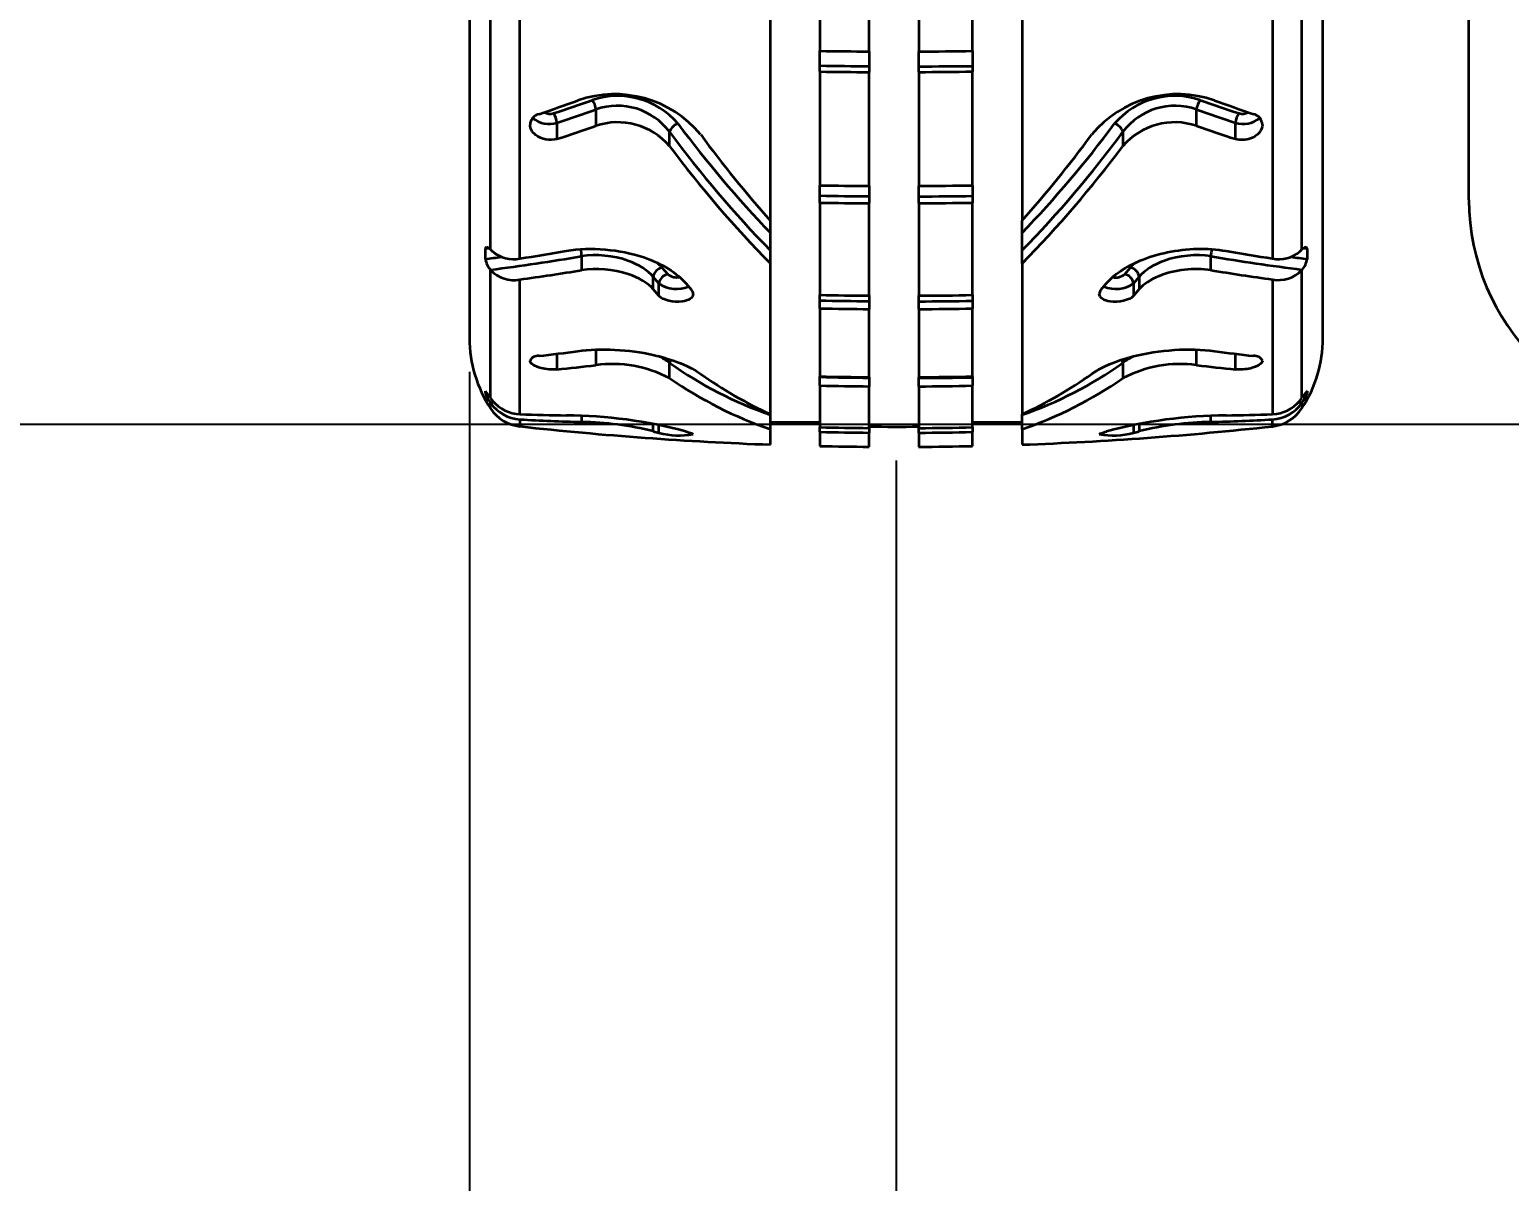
# Model space of a CAD drawing. Header units: millimetres. Extents: x 3171 to 3496, y 686 to 979.
# Drawn here: x 3204.25 to 3237.19, y 753.7 to 779.35 of the extents above; entities that cross this region are included whole.
import ezdxf

# ---------------------------------------------------------------- set-up
doc = ezdxf.new("R2010")
doc.units = ezdxf.units.MM
doc.header["$LTSCALE"] = 0.5
for name, color, linetype, lineweight in [('尺寸线', 3, 'Continuous', 13), ('波浪线', 3, 'Continuous', 18), ('粗实线', 7, 'Continuous', 35)]:
    doc.layers.add(name, color=color, linetype=linetype, lineweight=lineweight)
doc.styles.add('数字和字母', font='romans.shx')
doc.dimstyles.new('轮趣标注1比1', dxfattribs={"dimscale": 1.5, "dimtxt": 2.5, "dimasz": 2.5, "dimexe": 1.25, "dimexo": 0.5, "dimtad": 1, "dimdec": 1, "dimdsep": 46, "dimtxsty": '数字和字母', "dimcen": 2.5, "dimadec": 0, "dimazin": 2, "dimtfac": 1, "dimtmove": 0, "dimatfit": 3, "dimfxl": 1, "dimtolj": 1, "dimarcsym": 0})

# ---------------------------------------------------------------- blocks, each defined once
blk = doc.blocks.new('*D50')
at = {"layer": 'Defpoints', "color": 0}
for p in [(3246.29, 914.557), (3197.809, 770.557), (3241.29, 770.557)]:
    blk.add_point(p, dxfattribs=at)
at = {"layer": '波浪线', "color": 0, "lineweight": -2}
for p, q in [((3245.54, 914.557), (3195.934, 914.557)), ((3197.809, 910.807), (3197.809, 774.307)), ((3240.54, 770.557), (3195.934, 770.557))]:
    blk.add_line(p, q, dxfattribs=at)
at = {"layer": '波浪线', "color": 0}
for points in [[(3198.434, 910.807), (3197.184, 910.807), (3197.809, 914.557)], [(3197.184, 774.307), (3198.434, 774.307), (3197.809, 770.557)]]:
    blk.add_solid(points, dxfattribs=at)
at = {"layer": '波浪线', "color": 0, "insert": (3194.996, 842.557), "char_height": 3.75, "attachment_point": 5, "rotation": 90, "style": '数字和字母'}
blk.add_mtext('\\A1;144', dxfattribs=at)
blk = doc.blocks.new('*D64')
at = {"layer": 'Defpoints', "color": 0}
for p in [(3223.54, 770.505), (3349.04, 770.505), (3349.04, 733.523)]:
    blk.add_point(p, dxfattribs=at)
at = {"layer": '尺寸线', "color": 0, "lineweight": -2}
for p, q in [((3223.54, 769.755), (3223.54, 731.648)), ((3349.04, 769.755), (3349.04, 731.648)), ((3227.29, 733.523), (3345.29, 733.523))]:
    blk.add_line(p, q, dxfattribs=at)
at = {"layer": '尺寸线', "color": 0}
for points in [[(3227.29, 734.148), (3227.29, 732.898), (3223.54, 733.523)], [(3345.29, 732.898), (3345.29, 734.148), (3349.04, 733.523)]]:
    blk.add_solid(points, dxfattribs=at)
at = {"layer": '尺寸线', "color": 0, "insert": (3286.29, 736.335), "char_height": 3.75, "attachment_point": 5, "style": '数字和字母'}
blk.add_mtext('\\A1;125.5', dxfattribs=at)
blk = doc.blocks.new('*D65')
at = {"layer": 'Defpoints', "color": 0}
for p in [(3358.54, 776.64), (3214.04, 772.48), (3358.54, 724.673)]:
    blk.add_point(p, dxfattribs=at)
at = {"layer": '尺寸线', "color": 0, "lineweight": -2}
for p, q in [((3358.54, 775.89), (3358.54, 722.798)), ((3214.04, 771.73), (3214.04, 722.798)), ((3217.79, 724.673), (3354.79, 724.673))]:
    blk.add_line(p, q, dxfattribs=at)
at = {"layer": '尺寸线', "color": 0}
for points in [[(3217.79, 725.298), (3217.79, 724.048), (3214.04, 724.673)], [(3354.79, 724.048), (3354.79, 725.298), (3358.54, 724.673)]]:
    blk.add_solid(points, dxfattribs=at)
at = {"layer": '尺寸线', "color": 0, "insert": (3286.29, 727.486), "char_height": 3.75, "attachment_point": 5, "style": '数字和字母'}
blk.add_mtext('\\A1;144.5', dxfattribs=at)

msp = doc.modelspace()

# ---------------------------------------------------------------- linework, layer by layer
at = {"layer": '粗实线'}
for p, q in [((3236.29, 775.557), (3236.29, 904.557)), ((3233.04, 772.48), (3233.04, 815.63)), ((3214.04, 813.371), (3214.04, 772.48)), ((3221.84, 781.806), (3221.84, 778.872)), ((3222.94, 778.861), (3222.94, 781.798)), ((3224.04, 781.798), (3224.04, 778.861)), ((3225.24, 778.872), (3225.24, 781.806)), ((3220.74, 775.093), (3220.74, 781.271)), ((3226.34, 781.271), (3226.34, 775.093)), ((3214.511, 774.448), (3214.511, 780.422)), ((3215.164, 774.25), (3215.164, 780.403)), ((3231.916, 780.403), (3231.916, 774.25)), ((3232.569, 774.448), (3232.569, 780.423)), ((3221.84, 778.545), (3221.84, 778.872)), ((3222.94, 778.861), (3222.94, 778.532)), ((3224.04, 778.529), (3224.04, 778.861)), ((3225.24, 778.872), (3225.24, 778.538)), ((3221.84, 778.412), (3221.84, 778.545)), ((3221.84, 778.412), (3221.84, 775.879)), ((3222.94, 778.532), (3222.94, 778.402)), ((3224.04, 778.401), (3224.04, 778.529)), ((3225.24, 778.538), (3225.24, 778.412)), ((3225.24, 775.879), (3225.24, 778.412)), ((3222.94, 775.867), (3222.94, 778.402)), ((3224.04, 778.401), (3224.04, 775.866)), ((3216.854, 777.568), (3216.854, 777.203)), ((3230.226, 777.203), (3230.226, 777.568)), ((3215.988, 777.271), (3215.988, 776.911)), ((3231.092, 776.911), (3231.092, 777.271)), ((3218.494, 776.756), (3218.494, 777.07)), ((3228.586, 777.07), (3228.586, 776.756)), ((3221.84, 775.652), (3221.84, 775.879)), ((3222.94, 775.867), (3222.94, 775.636)), ((3224.04, 775.633), (3224.04, 775.866)), ((3225.24, 775.879), (3225.24, 775.643)), ((3221.84, 775.494), (3221.84, 775.652)), ((3221.84, 775.494), (3221.84, 773.439)), ((3222.94, 775.636), (3222.94, 775.481)), ((3222.94, 773.425), (3222.94, 775.481)), ((3224.04, 775.481), (3224.04, 775.633)), ((3224.04, 775.481), (3224.04, 773.424)), ((3225.24, 775.643), (3225.24, 775.494)), ((3225.24, 773.439), (3225.24, 775.494)), ((3220.74, 774.819), (3220.74, 775.093)), ((3220.74, 774.428), (3220.74, 774.819)), ((3226.34, 774.819), (3226.34, 775.093)), ((3226.34, 774.428), (3226.34, 774.819)), ((3214.477, 774.476), (3214.394, 774.465)), ((3214.394, 774.239), (3214.394, 774.465)), ((3232.686, 774.465), (3232.602, 774.476)), ((3232.686, 774.465), (3232.686, 774.239)), ((3214.511, 774.448), (3214.556, 774.407)), ((3216.536, 774.3), (3216.536, 773.991)), ((3220.74, 774.139), (3220.74, 774.428)), ((3220.74, 770.782), (3220.74, 774.139)), ((3226.34, 774.139), (3226.34, 774.428)), ((3226.34, 774.139), (3226.34, 770.782)), ((3230.543, 773.991), (3230.543, 774.3)), ((3232.524, 774.407), (3232.569, 774.448)), ((3214.511, 771.142), (3214.511, 773.994)), ((3218.258, 773.694), (3218.131, 773.841)), ((3218.131, 773.567), (3218.131, 773.841)), ((3218.326, 774.047), (3218.453, 773.901)), ((3228.627, 773.901), (3228.754, 774.047)), ((3228.949, 773.841), (3228.822, 773.694)), ((3228.949, 773.841), (3228.949, 773.567)), ((3232.569, 771.142), (3232.569, 773.995)), ((3215.164, 770.786), (3215.164, 773.782)), ((3218.258, 773.421), (3218.131, 773.567)), ((3218.258, 773.421), (3218.258, 773.694)), ((3218.856, 773.699), (3218.983, 773.55)), ((3228.097, 773.55), (3228.224, 773.699)), ((3228.822, 773.694), (3228.822, 773.421)), ((3228.949, 773.567), (3228.822, 773.421)), ((3231.916, 773.782), (3231.916, 770.786)), ((3221.84, 773.318), (3221.84, 773.439)), ((3221.84, 773.139), (3221.84, 773.318)), ((3222.94, 773.425), (3222.94, 773.3)), ((3222.94, 773.3), (3222.94, 773.125)), ((3224.04, 773.296), (3224.04, 773.424)), ((3224.04, 773.124), (3224.04, 773.296)), ((3225.24, 773.439), (3225.24, 773.308)), ((3225.24, 773.308), (3225.24, 773.139)), ((3221.84, 773.139), (3221.84, 771.625)), ((3222.94, 771.609), (3222.94, 773.125)), ((3224.04, 773.124), (3224.04, 771.609)), ((3225.24, 771.625), (3225.24, 773.139)), ((3216.854, 772.225), (3216.854, 771.877)), ((3230.226, 771.877), (3230.226, 772.225)), ((3215.988, 772.129), (3215.988, 771.78)), ((3218.494, 771.583), (3218.494, 771.926)), ((3228.586, 771.926), (3228.586, 771.583)), ((3231.092, 771.78), (3231.092, 772.129)), ((3221.84, 771.614), (3221.84, 771.625)), ((3221.84, 771.42), (3221.84, 771.614)), ((3222.94, 771.609), (3222.94, 771.595)), ((3222.94, 771.595), (3222.94, 771.404)), ((3224.04, 771.59), (3224.04, 771.609)), ((3224.04, 771.404), (3224.04, 771.59)), ((3225.24, 771.625), (3225.24, 771.603)), ((3225.24, 771.603), (3225.24, 771.42)), ((3214.394, 771.296), (3214.395, 771.298)), ((3214.394, 771.244), (3214.394, 771.296)), ((3214.399, 771.296), (3214.394, 771.296)), ((3214.394, 771.244), (3214.442, 771.24)), ((3221.84, 771.42), (3221.84, 770.493)), ((3222.94, 770.476), (3222.94, 771.404)), ((3224.04, 771.404), (3224.04, 770.476)), ((3225.24, 770.493), (3225.24, 771.42)), ((3232.638, 771.24), (3232.686, 771.244)), ((3232.686, 771.296), (3232.681, 771.296)), ((3232.684, 771.298), (3232.686, 771.296)), ((3232.686, 771.296), (3232.686, 771.244)), ((3214.598, 771.037), (3214.509, 771.043)), ((3214.511, 770.912), (3214.511, 771.035)), ((3232.571, 771.043), (3232.481, 771.037)), ((3232.569, 771.039), (3232.569, 770.916)), ((3215.164, 770.667), (3215.164, 770.513)), ((3216.536, 770.746), (3216.536, 770.61)), ((3218.131, 770.405), (3218.131, 770.571)), ((3218.258, 770.366), (3218.258, 770.547)), ((3220.74, 770.767), (3220.74, 770.782)), ((3220.74, 770.451), (3220.74, 770.767)), ((3226.34, 770.767), (3226.34, 770.782)), ((3226.34, 770.451), (3226.34, 770.767)), ((3228.822, 770.547), (3228.822, 770.366)), ((3228.949, 770.571), (3228.949, 770.405)), ((3230.543, 770.61), (3230.543, 770.746)), ((3231.916, 770.513), (3231.916, 770.667)), ((3220.74, 770.106), (3220.74, 770.451)), ((3221.84, 770.388), (3221.84, 770.493)), ((3221.84, 770.388), (3221.84, 770.076)), ((3222.94, 770.476), (3222.94, 770.372)), ((3222.94, 770.06), (3222.94, 770.372)), ((3224.04, 770.371), (3224.04, 770.476)), ((3224.04, 770.371), (3224.04, 770.059)), ((3225.24, 770.493), (3225.24, 770.388)), ((3225.24, 770.076), (3225.24, 770.388)), ((3226.34, 770.451), (3226.34, 770.106))]:
    msp.add_line(p, q, dxfattribs=at)
for centre, radius, start, end in [((3223.54, 898.33), 119.47, 269.18475, 269.71231), ((3223.54, 898.332), 119.472, 270.23974, 270.81525), ((3223.799, 897.673), 119.144, 269.05786, 269.58688), ((3223.54, 897.87), 119.47, 269.18475, 269.71231), ((3223.799, 897.695), 119.167, 270.11568, 270.69266), ((3223.54, 897.873), 119.472, 270.23974, 270.81525), ((3201.543, 818.954), 43.799, 288.7037, 289.9041), ((3202.319, 818.822), 43.514, 288.1972, 289.3986), ((3217.272, 775.422), 2.487, 39.671, 109.1852), ((3217.34, 776.113), 1.759, 40.419, 108.8471), ((3216.412, 777.516), 0.446, 6.7021, 36.0394), ((3229.808, 775.422), 2.487, 70.8122, 140.3316), ((3229.74, 776.113), 1.759, 71.1529, 139.581), ((3230.668, 777.516), 0.446, 143.9606, 173.2979), ((3244.76, 818.822), 43.514, 250.6014, 251.8028), ((3245.537, 818.954), 43.799, 250.0959, 251.2963), ((3215.653, 777.211), 0.265, 104.0808, 176.466), ((3215.833, 777.737), 0.264, 240.5774, 286.6564), ((3215.557, 777.231), 0.433, 5.3495, 35.8033), ((3202.287, 818.649), 43.588, 288.3208, 289.5243), ((3217.334, 776.2), 1.45, 36.8708, 109.3117), ((3229.746, 776.2), 1.45, 70.6883, 143.1292), ((3244.793, 818.649), 43.588, 250.4757, 251.6792), ((3231.523, 777.231), 0.433, 144.1967, 174.6505), ((3231.247, 777.737), 0.264, 253.3436, 299.4226), ((3231.427, 777.211), 0.265, 3.5391, 75.9147), ((3215.82, 777.843), 0.597, 231.3206, 286.4055), ((3202.349, 818.787), 44.04, 288.0405, 289.2295), ((3217.342, 775.765), 1.519, 40.7164, 108.7477), ((3218.764, 776.983), 0.284, 107.2592, 162.2397), ((3239.368, 792.671), 25.801, 216.6933, 223.7814), ((3207.712, 792.671), 25.801, 316.2186, 323.3067), ((3228.316, 776.983), 0.284, 17.7603, 72.7408), ((3229.737, 775.765), 1.519, 71.2502, 139.2857), ((3244.73, 818.787), 44.04, 250.7705, 251.9595), ((3231.26, 777.843), 0.597, 253.5948, 308.6777), ((3239.073, 792.295), 25.599, 216.4968, 224.2635), ((3241.282, 793.325), 27.466, 216.4427, 221.5923), ((3208.007, 792.295), 25.599, 315.7365, 323.5032), ((3205.768, 793.35), 27.505, 318.4114, 323.5536), ((3239.01, 792.098), 25.619, 216.7888, 224.5073), ((3208.07, 792.098), 25.619, 315.4927, 323.2111), ((3223.54, 876.118), 100.253, 269.02843, 269.65714), ((3223.54, 876.119), 100.254, 270.28571, 270.97157), ((3223.799, 875.614), 99.982, 268.87722, 269.50766), ((3223.54, 875.732), 100.253, 269.02843, 269.65714), ((3223.799, 875.628), 99.995, 270.13787, 270.82548), ((3223.54, 875.733), 100.254, 270.28571, 270.97157), ((3241.29, 775.557), 5, 180, 270), ((3214.425, 774.473), 0.0322, 107.4408, 193.8001), ((3214.387, 774.345), 0.161, 39.6324, 79.7141), ((3232.693, 774.345), 0.161, 100.3413, 140.3485), ((3232.654, 774.473), 0.0322, 346.1772, 72.701), ((3208.236, 823.768), 49.91, 277.0877, 277.5055), ((3214.837, 774.301), 0.447, 187.9221, 222.235), ((3208.165, 823.997), 50.397, 277.2314, 279.5618), ((3215.024, 774.961), 0.725, 229.8814, 281.1646), ((3207.412, 824.7), 51.042, 278.7356, 279.9122), ((3216.051, 774.307), 0.486, 359.2427, 18.1085), ((3217.619, 773.433), 0.936, 40.9754, 50.9415), ((3229.461, 773.433), 0.937, 129.0409, 139.0234), ((3231.029, 774.307), 0.486, 161.9062, 180.7571), ((3238.915, 823.998), 50.397, 260.4382, 262.7653), ((3239.668, 824.7), 51.042, 260.0878, 261.2644), ((3232.056, 774.961), 0.725, 258.8205, 310.1335), ((3238.844, 823.768), 49.91, 262.4947, 262.9123), ((3232.243, 774.301), 0.447, 317.7676, 352.0754), ((3215.032, 774.486), 0.716, 223.3761, 280.6311), ((3208.216, 824.209), 50.902, 277.8446, 279.4072), ((3218.37, 773.81), 0.241, 100.5484, 172.4954), ((3218.496, 773.665), 0.24, 100.4784, 172.9969), ((3218.652, 774.144), 0.314, 230.6577, 282.4215), ((3228.428, 774.144), 0.315, 257.5596, 309.3401), ((3228.584, 773.665), 0.24, 7.0031, 79.5216), ((3228.71, 773.81), 0.241, 7.5046, 79.4516), ((3238.863, 824.209), 50.902, 260.5928, 262.1554), ((3232.048, 774.487), 0.716, 259.3767, 316.6161), ((3218.647, 774.262), 0.688, 235.5921, 293.0287), ((3218.883, 773.456), 0.137, 2.4291, 43.4291), ((3228.196, 773.456), 0.137, 136.5694, 177.575), ((3228.433, 774.262), 0.688, 246.9713, 304.4079), ((3223.54, 862.106), 88.683, 268.90164, 269.61238), ((3223.799, 861.742), 88.446, 268.73071, 269.44339), ((3223.54, 862.106), 88.684, 270.32301, 271.09836), ((3223.799, 861.749), 88.453, 270.15586, 270.93321), ((3223.54, 861.806), 88.683, 268.90164, 269.61238), ((3223.54, 861.806), 88.684, 270.32301, 271.09836), ((3216.885, 772.48), 2.845, 180, 213.5823), ((3211.703, 806.306), 34.445, 276.4762, 277.9283), ((3235.377, 806.306), 34.445, 262.0717, 263.5238), ((3230.195, 772.48), 2.845, 326.6482, 0), ((3215.562, 771.891), 0.192, 82.1678, 155.1785), ((3212.537, 806.487), 34.878, 275.6792, 277.1108), ((3217.218, 769.19), 2.712, 61.944, 97.7031), ((3217.728, 770.953), 1.238, 51.821, 65.1458), ((3218.722, 771.886), 0.232, 151.0265, 169.8997), ((3223.749, 779.356), 9.1, 234.7254, 250.692), ((3223.331, 779.356), 9.1, 289.308, 305.2746), ((3228.358, 771.886), 0.232, 10.1004, 28.9814), ((3229.352, 770.953), 1.239, 114.8476, 128.1782), ((3229.862, 769.19), 2.712, 82.2961, 118.0568), ((3234.543, 806.487), 34.878, 262.8892, 264.3208), ((3231.518, 771.891), 0.192, 24.8138, 97.8326), ((3223.682, 779.086), 9.122, 235.3355, 251.1851), ((3224.801, 779.578), 9.688, 234.5783, 245.2142), ((3223.54, 853.341), 81.734, 268.80822, 269.57941), ((3223.799, 853.108), 81.518, 268.62277, 269.39604), ((3223.54, 853.342), 81.735, 270.35049, 271.19178), ((3223.799, 853.111), 81.521, 270.16913, 271.01259), ((3222.272, 779.59), 9.702, 294.7934, 305.4142), ((3223.398, 779.086), 9.122, 288.8149, 304.6645), ((3215.308, 771.62), 0.989, 202.3985, 215.7508), ((3213.494, 770.508), 1.199, 31.9578, 41.2532), ((3223.54, 853.136), 81.734, 268.80822, 269.57941), ((3223.54, 853.137), 81.735, 270.35049, 271.19178), ((3233.584, 770.509), 1.197, 138.7403, 148.0473), ((3231.771, 771.621), 0.989, 324.2509, 337.5998), ((3215.365, 771.751), 1.049, 215.5212, 219.5638), ((3215.208, 771.509), 0.843, 214.2331, 266.9893), ((3215.262, 771.408), 0.9, 213.45, 263.7398), ((3215.192, 771.612), 0.827, 219.7193, 268.0485), ((3231.888, 771.611), 0.826, 271.9386, 320.2935), ((3231.871, 771.509), 0.843, 273.017, 325.7605), ((3231.818, 771.408), 0.9, 276.2602, 326.8114), ((3231.715, 771.751), 1.049, 320.4362, 324.4788), ((3216.932, 815.609), 44.858, 267.7415, 269.0632), ((3217.721, 815.653), 45.058, 266.7468, 268.4936), ((3223.54, 846.868), 76.812, 263.73981, 267.91097), ((3216.143, 760.309), 10.448, 74.9501, 89.6977), ((3216.436, 763.531), 7.08, 76.147, 89.1864), ((3221.24, 846.868), 76.262, 269.62435, 270.45078), ((3223.54, 846.868), 76.362, 269.54981, 270.37516), ((3225.84, 846.868), 76.262, 269.54922, 270.37565), ((3223.54, 846.868), 76.813, 272.08903, 276.26019), ((3230.937, 760.309), 10.448, 90.3024, 105.0498), ((3230.644, 763.531), 7.08, 90.8137, 103.8528), ((3229.359, 815.653), 45.058, 271.5064, 273.2532), ((3230.148, 815.609), 44.858, 270.9368, 272.2585), ((3219.783, 775.565), 5.418, 252.2439, 253.6465), ((3218.714, 772.21), 1.899, 256.1001, 279.2798), ((3220.634, 775.607), 5.503, 251.1529, 252.5422), ((3218.978, 770.306), 0.0513, 34.9822, 84.8854), ((3223.54, 848.466), 77.992, 268.75101, 269.55921), ((3223.54, 848.362), 77.992, 268.75101, 269.55921), ((3223.54, 848.466), 77.992, 270.36733, 271.24899), ((3223.54, 848.362), 77.992, 270.36733, 271.24899), ((3228.366, 772.21), 1.899, 260.7197, 283.9004), ((3228.101, 770.306), 0.0513, 95.1083, 145.0268), ((3226.446, 775.607), 5.503, 287.4578, 288.8471), ((3227.296, 775.565), 5.418, 286.3535, 287.7561), ((3223.541, 846.907), 76.85, 268.73197, 269.55218), ((3223.54, 846.835), 76.778, 270.37282, 271.26843)]:
    msp.add_arc(centre, radius, start, end, dxfattribs=at)
for points, knots in [([(3215.988, 776.911), (3215.839, 776.863), (3215.502, 776.937), (3215.388, 777.146), (3215.388, 777.227)], [0, 0, 0, 0, 0.3993477, 0.667216, 0.667216, 0.667216, 0.667216]), ([(3231.692, 777.227), (3231.692, 777.106), (3231.509, 776.893), (3231.192, 776.879), (3231.092, 776.911)], [0.3334816, 0.3334816, 0.3334816, 0.3334816, 0.7320661, 1, 1, 1, 1]), ([(3216.198, 774.42), (3216.739, 774.514), (3217.892, 774.412), (3218.665, 773.926), (3218.856, 773.699)], [0, 0, 0, 0, 0.563647, 1, 1, 1, 1]), ([(3228.224, 773.699), (3228.385, 773.89), (3228.951, 774.277), (3230.024, 774.503), (3230.68, 774.455), (3230.881, 774.42)], [0, 0, 0, 0, 0.36437, 0.788622, 1, 1, 1, 1]), ([(3218.131, 773.841), (3218.016, 773.982), (3217.553, 774.283), (3216.861, 774.354), (3216.536, 774.3)], [0, 0, 0, 0, 0.436476, 1, 1, 1, 1]), ([(3230.543, 774.3), (3230.218, 774.354), (3229.527, 774.283), (3229.064, 773.982), (3228.949, 773.841)], [0, 0, 0, 0, 0.563524, 1, 1, 1, 1]), ([(3218.131, 773.567), (3218.017, 773.701), (3217.553, 773.982), (3216.861, 774.044), (3216.536, 773.991)], [0, 0, 0, 0, 0.435308, 1, 1, 1, 1]), ([(3230.543, 773.991), (3230.18, 774.051), (3229.475, 773.966), (3229.045, 773.679), (3228.949, 773.567)], [0, 0, 0, 0, 0.638227, 1, 1, 1, 1]), ([(3219.02, 773.462), (3219.02, 773.382), (3218.78, 773.221), (3218.344, 773.323), (3218.258, 773.421)], [0.1393798, 0.1393798, 0.1393798, 0.1393798, 0.5130227, 1, 1, 1, 1]), ([(3228.822, 773.421), (3228.736, 773.323), (3228.298, 773.222), (3228.059, 773.382), (3228.059, 773.462)], [0, 0, 0, 0, 0.4885021, 0.8606141, 0.8606141, 0.8606141, 0.8606141]), ([(3216.454, 772.191), (3216.955, 772.26), (3217.594, 772.226), (3218.575, 772.005), (3218.956, 771.846), (3219.186, 771.683)], [0, 0, 0, 0, 0.541056, 0.541056, 1, 1, 1, 1]), ([(3227.894, 771.683), (3228.101, 771.83), (3228.429, 771.973), (3229.38, 772.218), (3230.087, 772.266), (3230.626, 772.191)], [0, 0, 0, 0, 0.412334, 0.412334, 1, 1, 1, 1]), ([(3215.988, 771.78), (3215.882, 771.77), (3215.561, 771.799), (3215.388, 771.914), (3215.388, 771.972)], [0, 0, 0, 0, 0.2852225, 0.6672336, 0.6672336, 0.6672336, 0.6672336]), ([(3231.692, 771.972), (3231.692, 771.911), (3231.51, 771.796), (3231.192, 771.77), (3231.092, 771.78)], [0.3335216, 0.3335216, 0.3335216, 0.3335216, 0.7320784, 1, 1, 1, 1])]:
    msp.add_open_spline(points, degree=3, knots=knots, dxfattribs=at)

# ---------------------------------------------------------------- dimensions: what is measured, and where the dimension line sits
at = {"layer": '尺寸线'}
for base, p1, p2, picture, middle in [((3358.54, 724.673), (3214.04, 772.48), (3358.54, 776.64), '*D65', (3286.29, 727.486)), ((3349.04, 733.523), (3223.54, 770.505), (3349.04, 770.505), '*D64', (3286.29, 736.335))]:
    dim = msp.add_linear_dim(base=base, p1=p1, p2=p2, dimstyle='轮趣标注1比1', dxfattribs=at)
    dim.commit()
    dim.dimension.update_dxf_attribs({"geometry": picture, "text_midpoint": middle})
at = {"layer": '波浪线'}
dim = msp.add_linear_dim(base=(3197.809, 770.557), p1=(3246.29, 914.557), p2=(3241.29, 770.557), angle=90, dimstyle='轮趣标注1比1', dxfattribs=at)
dim.commit()
dim.dimension.update_dxf_attribs({"geometry": '*D50', "text_midpoint": (3194.996, 842.557)})

doc.saveas('drawing.dxf')
